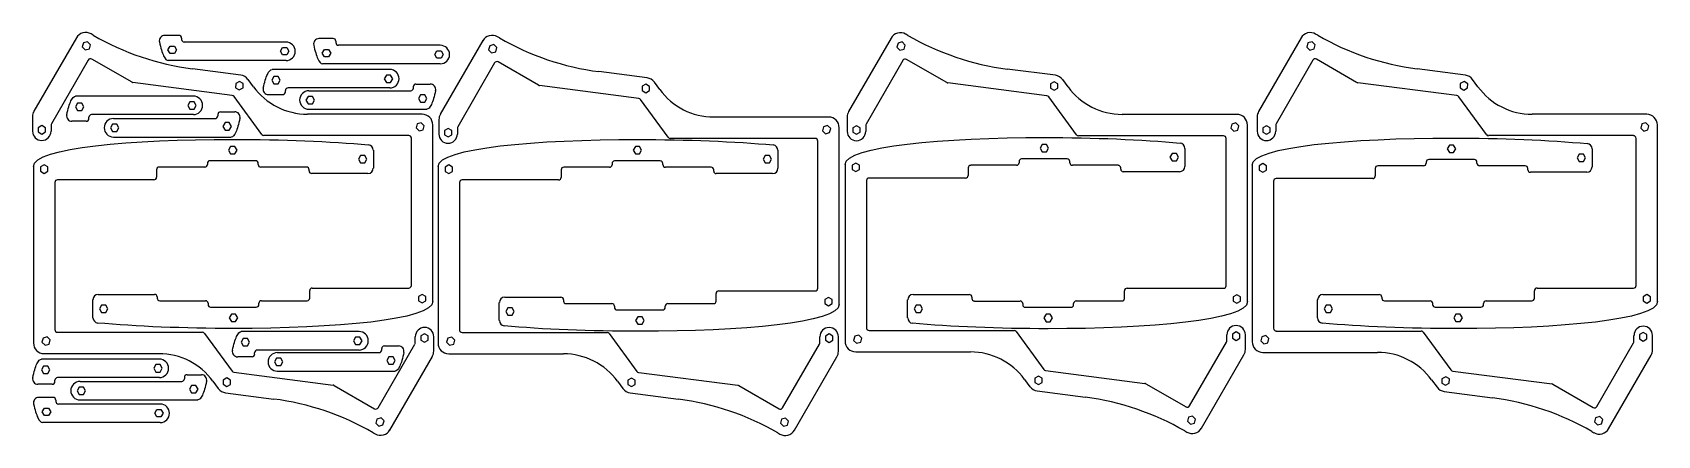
# Model space of a CAD drawing. Header units: inches. Extents: x 0.1 to 24, y 0 to 6.
import ezdxf

# ---------------------------------------------------------------- set-up
doc = ezdxf.new("R2010")
doc.units = ezdxf.units.IN
doc.header["$MEASUREMENT"] = 0

msp = doc.modelspace()

# ---------------------------------------------------------------- linework, layer by layer
at = {"color": 7, "linetype": 'Continuous', "lineweight": 25}
for p, q in [((0.696, 5.893), (0.072, 4.811)), ((0.799, 5.819), (0.783, 5.758)), ((0.783, 5.758), (0.827, 5.714)), ((0.86, 5.835), (0.799, 5.819)), ((0.904, 5.791), (0.86, 5.835)), ((0.888, 5.73), (0.904, 5.791)), ((0.943, 5.932), (0.912, 5.95)), ((2.205, 5.929), (1.995, 5.929)), ((2.044, 5.715), (2.076, 5.769)), ((2.076, 5.769), (2.138, 5.769)), ((2.138, 5.769), (2.169, 5.715)), ((2.245, 5.889), (2.245, 5.87)), ((3.78, 5.83), (2.284, 5.83)), ((3.698, 5.694), (3.73, 5.748)), ((3.73, 5.748), (3.792, 5.748)), ((3.792, 5.748), (3.823, 5.694)), ((4.474, 5.882), (4.264, 5.882)), ((4.514, 5.843), (4.514, 5.823)), ((6.05, 5.784), (4.553, 5.784)), ((6.675, 5.851), (6.05, 4.769)), ((6.777, 5.777), (6.761, 5.717)), ((6.838, 5.793), (6.777, 5.777)), ((6.882, 5.749), (6.838, 5.793)), ((6.866, 5.689), (6.882, 5.749)), ((6.921, 5.891), (6.89, 5.909)), ((12.681, 5.889), (12.057, 4.808)), ((12.784, 5.815), (12.768, 5.755)), ((12.768, 5.755), (12.812, 5.711)), ((12.844, 5.832), (12.784, 5.815)), ((12.888, 5.787), (12.844, 5.832)), ((12.872, 5.727), (12.888, 5.787)), ((12.928, 5.929), (12.896, 5.947)), ((18.712, 5.891), (18.087, 4.81)), ((18.814, 5.817), (18.798, 5.757)), ((18.798, 5.757), (18.842, 5.713)), ((18.875, 5.834), (18.814, 5.817)), ((18.919, 5.789), (18.875, 5.834)), ((18.903, 5.729), (18.919, 5.789)), ((18.958, 5.931), (18.927, 5.949)), ((0.871, 5.565), (0.329, 4.626)), ((0.827, 5.714), (0.888, 5.73)), ((1.515, 5.238), (0.925, 5.579)), ((2.076, 5.661), (2.044, 5.715)), ((3.78, 5.557), (2.048, 5.557)), ((2.138, 5.661), (2.076, 5.661)), ((2.169, 5.715), (2.138, 5.661)), ((3.73, 5.64), (3.698, 5.694)), ((3.792, 5.64), (3.73, 5.64)), ((3.823, 5.694), (3.792, 5.64)), ((4.314, 5.668), (4.345, 5.723)), ((4.345, 5.614), (4.314, 5.668)), ((6.05, 5.511), (4.317, 5.511)), ((4.345, 5.723), (4.407, 5.723)), ((4.407, 5.614), (4.345, 5.614)), ((4.407, 5.723), (4.439, 5.668)), ((4.439, 5.668), (4.407, 5.614)), ((5.967, 5.647), (5.999, 5.701)), ((5.999, 5.593), (5.967, 5.647)), ((5.999, 5.701), (6.061, 5.701)), ((6.061, 5.593), (5.999, 5.593)), ((6.061, 5.701), (6.092, 5.647)), ((6.092, 5.647), (6.061, 5.593)), ((6.849, 5.523), (6.307, 4.585)), ((6.761, 5.717), (6.805, 5.673)), ((6.805, 5.673), (6.866, 5.689)), ((7.493, 5.196), (6.903, 5.537)), ((12.855, 5.561), (12.313, 4.623)), ((12.812, 5.711), (12.872, 5.727)), ((13.499, 5.235), (12.909, 5.576)), ((18.886, 5.563), (18.344, 4.625)), ((18.842, 5.713), (18.903, 5.729)), ((19.53, 5.237), (18.94, 5.578)), ((3.114, 5.344), (2.405, 5.437)), ((3.3, 5.173), (3.221, 5.281)), ((3.602, 5.324), (3.571, 5.27)), ((3.571, 5.27), (3.602, 5.216)), ((5.307, 5.428), (3.575, 5.428)), ((3.665, 5.324), (3.602, 5.324)), ((3.696, 5.27), (3.665, 5.324)), ((3.665, 5.216), (3.696, 5.27)), ((5.256, 5.345), (5.225, 5.291)), ((5.225, 5.291), (5.256, 5.237)), ((5.319, 5.345), (5.256, 5.345)), ((5.35, 5.291), (5.319, 5.345)), ((5.319, 5.237), (5.35, 5.291)), ((9.092, 5.303), (8.383, 5.395)), ((15.099, 5.341), (14.39, 5.433)), ((15.284, 5.17), (15.206, 5.278)), ((21.129, 5.343), (20.421, 5.435)), ((21.315, 5.172), (21.236, 5.28)), ((2.417, 5.035), (0.684, 5.035)), ((2.99, 5.043), (1.529, 5.233)), ((3.423, 4.47), (3.016, 5.027)), ((3.04, 5.22), (3.039, 5.158)), ((3.039, 5.158), (3.093, 5.126)), ((3.095, 5.251), (3.04, 5.22)), ((3.093, 5.126), (3.148, 5.156)), ((3.148, 5.219), (3.095, 5.251)), ((3.148, 5.156), (3.148, 5.219)), ((3.732, 5.056), (3.522, 5.056)), ((3.602, 5.216), (3.665, 5.216)), ((3.772, 5.096), (3.772, 5.115)), ((5.307, 5.155), (3.811, 5.155)), ((4.106, 5.031), (4.074, 4.977)), ((4.168, 5.031), (4.106, 5.031)), ((4.117, 5.113), (5.614, 5.113)), ((4.199, 4.977), (4.168, 5.031)), ((5.256, 5.237), (5.319, 5.237)), ((5.653, 5.172), (5.653, 5.153)), ((5.692, 5.212), (5.903, 5.212)), ((5.76, 5.052), (5.728, 4.998)), ((5.822, 5.052), (5.76, 5.052)), ((5.853, 4.998), (5.822, 5.052)), ((8.968, 5.001), (7.508, 5.191)), ((9.073, 5.209), (9.018, 5.179)), ((9.018, 5.179), (9.018, 5.116)), ((9.018, 5.116), (9.071, 5.084)), ((9.071, 5.084), (9.126, 5.115)), ((9.127, 5.177), (9.073, 5.209)), ((9.126, 5.115), (9.127, 5.177)), ((9.278, 5.132), (9.199, 5.24)), ((14.974, 5.04), (13.514, 5.23)), ((15.407, 4.467), (15.001, 5.024)), ((15.025, 5.217), (15.024, 5.154)), ((15.024, 5.154), (15.078, 5.122)), ((15.079, 5.247), (15.025, 5.217)), ((15.078, 5.122), (15.132, 5.153)), ((15.133, 5.216), (15.079, 5.247)), ((15.132, 5.153), (15.133, 5.216)), ((21.005, 5.042), (19.545, 5.232)), ((21.438, 4.469), (21.032, 5.026)), ((21.11, 5.249), (21.055, 5.219)), ((21.055, 5.219), (21.055, 5.156)), ((21.055, 5.156), (21.108, 5.124)), ((21.108, 5.124), (21.163, 5.155)), ((21.164, 5.218), (21.11, 5.249)), ((21.163, 5.155), (21.164, 5.218)), ((0.712, 4.932), (0.681, 4.878)), ((0.681, 4.878), (0.712, 4.824)), ((0.775, 4.932), (0.712, 4.932)), ((0.712, 4.824), (0.775, 4.824)), ((0.806, 4.878), (0.775, 4.932)), ((0.775, 4.824), (0.806, 4.878)), ((2.366, 4.953), (2.335, 4.899)), ((2.335, 4.899), (2.366, 4.845)), ((2.429, 4.953), (2.366, 4.953)), ((2.366, 4.845), (2.429, 4.845)), ((2.46, 4.899), (2.429, 4.953)), ((2.429, 4.845), (2.46, 4.899)), ((2.816, 4.803), (3.026, 4.803)), ((4.074, 4.977), (4.106, 4.923)), ((4.106, 4.923), (4.168, 4.923)), ((4.117, 4.841), (5.85, 4.841)), ((4.168, 4.923), (4.199, 4.977)), ((5.728, 4.998), (5.76, 4.944)), ((5.76, 4.944), (5.822, 4.944)), ((5.822, 4.944), (5.853, 4.998)), ((9.401, 4.429), (8.995, 4.986)), ((0.051, 4.732), (0.051, 4.519)), ((0.187, 4.601), (0.133, 4.57)), ((0.133, 4.57), (0.133, 4.507)), ((0.241, 4.57), (0.187, 4.601)), ((0.241, 4.507), (0.241, 4.57)), ((0.324, 4.607), (0.324, 4.519)), ((0.842, 4.664), (0.631, 4.664)), ((0.881, 4.704), (0.881, 4.723)), ((2.417, 4.763), (0.921, 4.763)), ((1.229, 4.623), (1.198, 4.569)), ((1.198, 4.569), (1.229, 4.514)), ((1.292, 4.623), (1.229, 4.623)), ((1.241, 4.705), (2.737, 4.705)), ((1.323, 4.569), (1.292, 4.623)), ((1.292, 4.514), (1.323, 4.569)), ((2.777, 4.764), (2.777, 4.744)), ((2.883, 4.644), (2.852, 4.59)), ((2.852, 4.59), (2.883, 4.536)), ((2.946, 4.644), (2.883, 4.644)), ((2.977, 4.59), (2.946, 4.644)), ((2.946, 4.536), (2.977, 4.59)), ((5.783, 4.769), (4.095, 4.769)), ((5.71, 4.627), (5.694, 4.566)), ((5.694, 4.566), (5.738, 4.522)), ((5.77, 4.643), (5.71, 4.627)), ((5.814, 4.599), (5.77, 4.643)), ((5.798, 4.538), (5.814, 4.599)), ((5.94, 2.013), (5.94, 4.611)), ((6.029, 4.691), (6.029, 4.477)), ((6.165, 4.559), (6.111, 4.528)), ((6.22, 4.528), (6.165, 4.559)), ((6.302, 4.565), (6.302, 4.477)), ((11.761, 4.727), (10.073, 4.727)), ((11.688, 4.585), (11.672, 4.525)), ((11.748, 4.601), (11.688, 4.585)), ((11.793, 4.557), (11.748, 4.601)), ((11.776, 4.497), (11.793, 4.557)), ((11.919, 1.971), (11.919, 4.57)), ((12.035, 4.729), (12.035, 4.515)), ((12.172, 4.598), (12.118, 4.566)), ((12.118, 4.566), (12.118, 4.504)), ((12.226, 4.566), (12.172, 4.598)), ((12.226, 4.504), (12.226, 4.566)), ((12.308, 4.603), (12.308, 4.515)), ((17.767, 4.766), (16.08, 4.766)), ((17.694, 4.623), (17.678, 4.563)), ((17.678, 4.563), (17.722, 4.519)), ((17.755, 4.64), (17.694, 4.623)), ((17.799, 4.595), (17.755, 4.64)), ((17.783, 4.535), (17.799, 4.595)), ((17.925, 2.01), (17.925, 4.608)), ((18.066, 4.731), (18.066, 4.517)), ((18.203, 4.599), (18.148, 4.568)), ((18.148, 4.568), (18.148, 4.506)), ((18.257, 4.568), (18.203, 4.599)), ((18.257, 4.506), (18.257, 4.568)), ((18.339, 4.605), (18.339, 4.517)), ((23.798, 4.768), (22.11, 4.768)), ((23.725, 4.625), (23.709, 4.565)), ((23.709, 4.565), (23.753, 4.521)), ((23.785, 4.642), (23.725, 4.625)), ((23.83, 4.597), (23.785, 4.642)), ((23.813, 4.537), (23.83, 4.597)), ((23.956, 2.012), (23.956, 4.61)), ((0.133, 4.507), (0.187, 4.476)), ((0.187, 4.476), (0.241, 4.507)), ((1.229, 4.514), (1.292, 4.514)), ((1.241, 4.432), (2.973, 4.432)), ((2.883, 4.536), (2.946, 4.536)), ((5.586, 4.454), (3.455, 4.454)), ((5.625, 2.248), (5.625, 4.415)), ((5.738, 4.522), (5.798, 4.538)), ((6.111, 4.528), (6.111, 4.466)), ((6.111, 4.466), (6.165, 4.434)), ((6.165, 4.434), (6.22, 4.466)), ((6.22, 4.466), (6.22, 4.528)), ((11.564, 4.412), (9.433, 4.412)), ((11.604, 2.206), (11.604, 4.373)), ((11.672, 4.525), (11.716, 4.481)), ((11.716, 4.481), (11.776, 4.497)), ((12.118, 4.504), (12.172, 4.473)), ((12.172, 4.473), (12.226, 4.504)), ((14.906, 4.321), (14.874, 4.267)), ((14.968, 4.321), (14.906, 4.321)), ((14.999, 4.267), (14.968, 4.321)), ((17.571, 4.451), (15.439, 4.451)), ((17.61, 2.244), (17.61, 4.411)), ((17.722, 4.519), (17.783, 4.535)), ((18.148, 4.506), (18.203, 4.474)), ((18.203, 4.474), (18.257, 4.506)), ((20.894, 4.313), (20.863, 4.259)), ((20.957, 4.313), (20.894, 4.313)), ((20.988, 4.259), (20.957, 4.313)), ((23.601, 4.453), (21.47, 4.453)), ((23.641, 2.246), (23.641, 4.413)), ((23.753, 4.521), (23.813, 4.537)), ((3.334, 4.083), (2.661, 4.083)), ((2.966, 4.295), (2.935, 4.241)), ((2.935, 4.241), (2.966, 4.187)), ((3.029, 4.295), (2.966, 4.295)), ((2.966, 4.187), (3.029, 4.187)), ((3.06, 4.241), (3.029, 4.295)), ((3.029, 4.187), (3.06, 4.241)), ((4.876, 4.162), (4.845, 4.108)), ((4.845, 4.108), (4.876, 4.053)), ((4.938, 4.162), (4.876, 4.162)), ((4.97, 4.108), (4.938, 4.162)), ((4.938, 4.053), (4.97, 4.108)), ((5.065, 4.239), (5.065, 3.975)), ((9.286, 4.081), (8.614, 4.081)), ((8.919, 4.293), (8.887, 4.239)), ((8.887, 4.239), (8.919, 4.185)), ((8.981, 4.293), (8.919, 4.293)), ((8.919, 4.185), (8.981, 4.185)), ((9.012, 4.239), (8.981, 4.293)), ((8.981, 4.185), (9.012, 4.239)), ((10.828, 4.16), (10.797, 4.105)), ((10.797, 4.105), (10.828, 4.051)), ((10.891, 4.16), (10.828, 4.16)), ((10.922, 4.105), (10.891, 4.16)), ((10.891, 4.051), (10.922, 4.105)), ((11.017, 4.237), (11.017, 3.973)), ((14.563, 4.072), (14.563, 4.054)), ((15.273, 4.11), (14.601, 4.11)), ((14.874, 4.267), (14.906, 4.213)), ((14.906, 4.213), (14.968, 4.213)), ((14.968, 4.213), (14.999, 4.267)), ((15.311, 4.054), (15.311, 4.072)), ((16.815, 4.188), (16.784, 4.134)), ((16.784, 4.134), (16.815, 4.08)), ((16.878, 4.188), (16.815, 4.188)), ((16.815, 4.08), (16.878, 4.08)), ((16.909, 4.134), (16.878, 4.188)), ((16.878, 4.08), (16.909, 4.134)), ((17.004, 4.266), (17.004, 4.001)), ((20.552, 4.064), (20.552, 4.046)), ((21.262, 4.102), (20.59, 4.102)), ((20.863, 4.259), (20.894, 4.205)), ((20.894, 4.205), (20.957, 4.205)), ((20.957, 4.205), (20.988, 4.259)), ((21.3, 4.046), (21.3, 4.064)), ((22.804, 4.18), (22.773, 4.126)), ((22.773, 4.126), (22.804, 4.072)), ((22.867, 4.18), (22.804, 4.18)), ((22.804, 4.072), (22.867, 4.072)), ((22.898, 4.126), (22.867, 4.18)), ((22.867, 4.072), (22.898, 4.126)), ((22.993, 4.258), (22.993, 3.993)), ((0.064, 4), (0.064, 1.401)), ((0.222, 4.023), (0.168, 3.992)), ((0.168, 3.992), (0.168, 3.929)), ((0.168, 3.929), (0.222, 3.898)), ((0.276, 3.992), (0.222, 4.023)), ((0.222, 3.898), (0.276, 3.929)), ((0.276, 3.929), (0.276, 3.992)), ((1.875, 3.952), (1.875, 3.841)), ((2.586, 3.99), (1.913, 3.99)), ((2.624, 4.045), (2.624, 4.027)), ((3.372, 4.028), (3.372, 4.045)), ((4.082, 3.99), (3.409, 3.99)), ((4.12, 3.934), (4.12, 3.952)), ((4.986, 3.896), (4.158, 3.896)), ((4.876, 4.053), (4.938, 4.053)), ((6.017, 3.998), (6.017, 1.399)), ((6.174, 4.021), (6.12, 3.989)), ((6.12, 3.989), (6.12, 3.927)), ((6.12, 3.927), (6.174, 3.896)), ((6.228, 3.989), (6.174, 4.021)), ((6.174, 3.896), (6.228, 3.927)), ((6.228, 3.927), (6.228, 3.989)), ((7.828, 3.95), (7.828, 3.839)), ((8.538, 3.988), (7.866, 3.988)), ((8.576, 4.043), (8.576, 4.025)), ((9.324, 4.026), (9.324, 4.043)), ((10.034, 3.988), (9.362, 3.988)), ((10.072, 3.932), (10.072, 3.95)), ((10.938, 3.894), (10.11, 3.894)), ((10.828, 4.051), (10.891, 4.051)), ((12.004, 4.026), (12.004, 1.428)), ((12.161, 4.049), (12.107, 4.018)), ((12.107, 4.018), (12.107, 3.956)), ((12.107, 3.956), (12.161, 3.924)), ((12.215, 4.018), (12.161, 4.049)), ((12.161, 3.924), (12.215, 3.956)), ((12.215, 3.956), (12.215, 4.018)), ((13.777, 3.829), (12.357, 3.829)), ((13.815, 3.978), (13.815, 3.867)), ((14.525, 4.016), (13.853, 4.016)), ((16.021, 4.016), (15.349, 4.016)), ((16.059, 3.96), (16.059, 3.978)), ((16.925, 3.922), (16.097, 3.922)), ((17.993, 4.018), (17.993, 1.42)), ((18.15, 4.041), (18.096, 4.01)), ((18.096, 4.01), (18.096, 3.947)), ((18.096, 3.947), (18.15, 3.916)), ((18.204, 4.01), (18.15, 4.041)), ((18.15, 3.916), (18.204, 3.947)), ((18.204, 3.947), (18.204, 4.01)), ((19.804, 3.97), (19.804, 3.859)), ((20.514, 4.008), (19.841, 4.008)), ((22.01, 4.008), (21.338, 4.008)), ((22.048, 3.952), (22.048, 3.97)), ((22.914, 3.914), (22.086, 3.914)), ((0.379, 3.765), (0.379, 1.598)), ((1.838, 3.803), (0.417, 3.803)), ((6.332, 3.763), (6.332, 1.596)), ((7.79, 3.801), (6.37, 3.801)), ((12.319, 3.791), (12.319, 1.625)), ((18.308, 3.783), (18.308, 1.617)), ((19.766, 3.821), (18.345, 3.821)), ((4.129, 2.061), (4.129, 2.172)), ((4.167, 2.21), (5.587, 2.21)), ((10.145, 2.168), (11.566, 2.168)), ((16.114, 2.058), (16.114, 2.169)), ((16.152, 2.206), (17.572, 2.206)), ((22.145, 2.059), (22.145, 2.171)), ((22.183, 2.208), (23.603, 2.208)), ((0.94, 1.773), (0.94, 2.038)), ((1.019, 2.117), (1.847, 2.117)), ((1.066, 1.959), (1.035, 1.905)), ((1.129, 1.959), (1.066, 1.959)), ((1.16, 1.905), (1.129, 1.959)), ((1.885, 2.079), (1.885, 2.061)), ((1.923, 2.023), (2.595, 2.023)), ((2.633, 1.985), (2.633, 1.967)), ((2.671, 1.929), (3.343, 1.929)), ((3.381, 1.967), (3.381, 1.985)), ((3.419, 2.023), (4.091, 2.023)), ((5.783, 2.115), (5.729, 2.084)), ((5.729, 2.084), (5.729, 2.021)), ((5.729, 2.021), (5.783, 1.99)), ((5.837, 2.084), (5.783, 2.115)), ((5.783, 1.99), (5.837, 2.021)), ((5.837, 2.021), (5.837, 2.084)), ((6.918, 1.732), (6.918, 1.996)), ((6.997, 2.075), (7.825, 2.075)), ((7.045, 1.918), (7.013, 1.864)), ((7.107, 1.918), (7.045, 1.918)), ((7.138, 1.864), (7.107, 1.918)), ((7.863, 2.037), (7.863, 2.019)), ((7.901, 1.981), (8.574, 1.981)), ((8.611, 1.943), (8.611, 1.926)), ((9.359, 1.926), (9.359, 1.944)), ((9.397, 1.981), (10.07, 1.981)), ((10.108, 2.019), (10.108, 2.13)), ((11.761, 2.073), (11.707, 2.042)), ((11.707, 2.042), (11.707, 1.98)), ((11.707, 1.98), (11.761, 1.948)), ((11.815, 2.042), (11.761, 2.073)), ((11.761, 1.948), (11.815, 1.98)), ((11.815, 1.98), (11.815, 2.042)), ((12.925, 1.77), (12.925, 2.035)), ((13.004, 2.113), (13.832, 2.113)), ((13.051, 1.956), (13.02, 1.902)), ((13.114, 1.956), (13.051, 1.956)), ((13.145, 1.902), (13.114, 1.956)), ((13.87, 2.076), (13.87, 2.057)), ((13.908, 2.019), (14.58, 2.019)), ((14.618, 1.982), (14.618, 1.964)), ((14.656, 1.926), (15.328, 1.926)), ((15.366, 1.964), (15.366, 1.982)), ((15.404, 2.02), (16.076, 2.02)), ((17.767, 2.112), (17.713, 2.08)), ((17.713, 2.08), (17.713, 2.018)), ((17.713, 2.018), (17.767, 1.986)), ((17.822, 2.08), (17.767, 2.112)), ((17.767, 1.986), (17.822, 2.018)), ((17.822, 2.018), (17.822, 2.08)), ((18.955, 1.772), (18.955, 2.037)), ((19.034, 2.115), (19.863, 2.115)), ((19.082, 1.958), (19.05, 1.904)), ((19.144, 1.958), (19.082, 1.958)), ((19.175, 1.904), (19.144, 1.958)), ((19.9, 2.077), (19.9, 2.059)), ((19.938, 2.021), (20.611, 2.021)), ((20.648, 1.984), (20.648, 1.966)), ((20.686, 1.928), (21.359, 1.928)), ((21.397, 1.966), (21.397, 1.984)), ((21.434, 2.022), (22.107, 2.022)), ((23.798, 2.113), (23.744, 2.082)), ((23.744, 2.082), (23.744, 2.02)), ((23.744, 2.02), (23.798, 1.988)), ((23.852, 2.082), (23.798, 2.113)), ((23.798, 1.988), (23.852, 2.02)), ((23.852, 2.02), (23.852, 2.082)), ((1.035, 1.905), (1.066, 1.851)), ((1.066, 1.851), (1.129, 1.851)), ((1.129, 1.851), (1.16, 1.905)), ((2.976, 1.826), (2.945, 1.772)), ((2.945, 1.772), (2.976, 1.718)), ((3.038, 1.826), (2.976, 1.826)), ((2.976, 1.718), (3.038, 1.718)), ((3.07, 1.772), (3.038, 1.826)), ((3.038, 1.718), (3.07, 1.772)), ((7.013, 1.864), (7.045, 1.809)), ((7.045, 1.809), (7.107, 1.809)), ((7.107, 1.809), (7.138, 1.864)), ((8.649, 1.888), (9.322, 1.888)), ((8.954, 1.784), (8.923, 1.73)), ((8.923, 1.73), (8.954, 1.676)), ((9.017, 1.784), (8.954, 1.784)), ((8.954, 1.676), (9.017, 1.676)), ((9.048, 1.73), (9.017, 1.784)), ((9.017, 1.676), (9.048, 1.73)), ((13.02, 1.902), (13.051, 1.848)), ((13.051, 1.848), (13.114, 1.848)), ((13.114, 1.848), (13.145, 1.902)), ((14.961, 1.823), (14.929, 1.769)), ((14.929, 1.769), (14.961, 1.714)), ((15.023, 1.823), (14.961, 1.823)), ((14.961, 1.714), (15.023, 1.714)), ((15.054, 1.769), (15.023, 1.823)), ((15.023, 1.714), (15.054, 1.769)), ((19.05, 1.904), (19.082, 1.85)), ((19.082, 1.85), (19.144, 1.85)), ((19.144, 1.85), (19.175, 1.904)), ((20.991, 1.825), (20.96, 1.77)), ((20.96, 1.77), (20.991, 1.716)), ((21.054, 1.825), (20.991, 1.825)), ((20.991, 1.716), (21.054, 1.716)), ((21.085, 1.77), (21.054, 1.825)), ((21.054, 1.716), (21.085, 1.77)), ((0.207, 1.474), (0.19, 1.414)), ((0.267, 1.49), (0.207, 1.474)), ((0.311, 1.446), (0.267, 1.49)), ((0.295, 1.386), (0.311, 1.446)), ((0.419, 1.559), (2.55, 1.559)), ((2.582, 1.543), (2.988, 0.985)), ((3.15, 1.466), (3.119, 1.411)), ((4.855, 1.569), (3.122, 1.569)), ((3.213, 1.466), (3.15, 1.466)), ((3.244, 1.411), (3.213, 1.466)), ((4.804, 1.487), (4.773, 1.433)), ((4.866, 1.487), (4.804, 1.487)), ((4.898, 1.433), (4.866, 1.487)), ((5.681, 1.406), (5.681, 1.494)), ((5.818, 1.537), (5.763, 1.506)), ((5.763, 1.506), (5.763, 1.443)), ((5.763, 1.443), (5.818, 1.412)), ((5.872, 1.506), (5.818, 1.537)), ((5.818, 1.412), (5.872, 1.443)), ((5.872, 1.443), (5.872, 1.506)), ((5.954, 1.28), (5.954, 1.494)), ((6.159, 1.472), (6.143, 1.412)), ((6.219, 1.488), (6.159, 1.472)), ((6.264, 1.444), (6.219, 1.488)), ((6.247, 1.384), (6.264, 1.444)), ((6.371, 1.557), (8.503, 1.557)), ((8.535, 1.54), (8.941, 0.983)), ((11.634, 1.404), (11.634, 1.492)), ((11.77, 1.535), (11.716, 1.503)), ((11.716, 1.503), (11.716, 1.441)), ((11.716, 1.441), (11.77, 1.41)), ((11.824, 1.503), (11.77, 1.535)), ((11.77, 1.41), (11.824, 1.441)), ((11.824, 1.441), (11.824, 1.503)), ((11.906, 1.278), (11.906, 1.492)), ((12.146, 1.501), (12.13, 1.44)), ((12.13, 1.44), (12.174, 1.396)), ((12.206, 1.517), (12.146, 1.501)), ((12.251, 1.473), (12.206, 1.517)), ((12.234, 1.412), (12.251, 1.473)), ((12.358, 1.585), (14.49, 1.585)), ((14.521, 1.569), (14.928, 1.012)), ((17.621, 1.433), (17.621, 1.521)), ((17.757, 1.563), (17.703, 1.532)), ((17.703, 1.532), (17.703, 1.47)), ((17.703, 1.47), (17.757, 1.438)), ((17.811, 1.532), (17.757, 1.563)), ((17.757, 1.438), (17.811, 1.47)), ((17.811, 1.47), (17.811, 1.532)), ((17.893, 1.307), (17.893, 1.521)), ((18.135, 1.493), (18.119, 1.432)), ((18.195, 1.509), (18.135, 1.493)), ((18.239, 1.465), (18.195, 1.509)), ((18.223, 1.404), (18.239, 1.465)), ((18.347, 1.577), (20.478, 1.577)), ((20.51, 1.561), (20.917, 1.004)), ((23.609, 1.425), (23.609, 1.512)), ((23.746, 1.555), (23.692, 1.524)), ((23.692, 1.524), (23.692, 1.461)), ((23.692, 1.461), (23.746, 1.43)), ((23.8, 1.524), (23.746, 1.555)), ((23.746, 1.43), (23.8, 1.461)), ((23.8, 1.461), (23.8, 1.524)), ((23.882, 1.299), (23.882, 1.512)), ((0.19, 1.414), (0.235, 1.37)), ((0.222, 1.244), (1.91, 1.244)), ((0.235, 1.37), (0.295, 1.386)), ((3.28, 1.198), (3.069, 1.198)), ((3.119, 1.411), (3.15, 1.357)), ((3.15, 1.357), (3.213, 1.357)), ((3.213, 1.357), (3.244, 1.411)), ((3.319, 1.237), (3.319, 1.257)), ((4.855, 1.296), (3.358, 1.296)), ((3.652, 1.259), (5.148, 1.259)), ((4.773, 1.433), (4.804, 1.378)), ((4.804, 1.378), (4.866, 1.378)), ((4.866, 1.378), (4.898, 1.433)), ((5.134, 0.448), (5.676, 1.386)), ((5.187, 1.318), (5.187, 1.299)), ((5.227, 1.358), (5.437, 1.358)), ((5.294, 1.198), (5.263, 1.144)), ((5.357, 1.198), (5.294, 1.198)), ((5.308, 0.12), (5.933, 1.202)), ((5.388, 1.144), (5.357, 1.198)), ((6.143, 1.412), (6.187, 1.368)), ((6.174, 1.242), (7.862, 1.242)), ((6.187, 1.368), (6.247, 1.384)), ((11.086, 0.446), (11.628, 1.384)), ((11.261, 0.118), (11.885, 1.199)), ((12.161, 1.27), (13.849, 1.27)), ((12.174, 1.396), (12.234, 1.412)), ((17.073, 0.475), (17.615, 1.413)), ((17.248, 0.146), (17.872, 1.228)), ((18.119, 1.432), (18.163, 1.388)), ((18.15, 1.262), (19.838, 1.262)), ((18.163, 1.388), (18.223, 1.404)), ((23.062, 0.466), (23.604, 1.405)), ((23.237, 0.138), (23.861, 1.22)), ((0.212, 1.061), (0.181, 1.007)), ((0.181, 1.007), (0.212, 0.953)), ((1.917, 1.165), (0.184, 1.165)), ((0.274, 1.061), (0.212, 1.061)), ((0.306, 1.007), (0.274, 1.061)), ((0.274, 0.953), (0.306, 1.007)), ((1.866, 1.082), (1.834, 1.028)), ((1.834, 1.028), (1.866, 0.974)), ((1.928, 1.082), (1.866, 1.082)), ((1.866, 0.974), (1.928, 0.974)), ((1.959, 1.028), (1.928, 1.082)), ((1.928, 0.974), (1.959, 1.028)), ((3.015, 0.97), (4.475, 0.78)), ((3.64, 1.177), (3.609, 1.123)), ((3.609, 1.123), (3.64, 1.069)), ((3.703, 1.177), (3.64, 1.177)), ((3.64, 1.069), (3.703, 1.069)), ((3.652, 0.987), (5.384, 0.987)), ((3.734, 1.123), (3.703, 1.177)), ((3.703, 1.069), (3.734, 1.123)), ((5.263, 1.144), (5.294, 1.09)), ((5.294, 1.09), (5.357, 1.09)), ((5.357, 1.09), (5.388, 1.144)), ((8.968, 0.967), (10.428, 0.778)), ((14.954, 0.996), (16.415, 0.806)), ((20.943, 0.988), (22.404, 0.798)), ((0.341, 0.793), (0.131, 0.793)), ((0.212, 0.953), (0.274, 0.953)), ((0.381, 0.833), (0.381, 0.852)), ((1.917, 0.892), (0.42, 0.892)), ((0.738, 0.753), (0.707, 0.699)), ((0.801, 0.753), (0.738, 0.753)), ((0.75, 0.835), (2.246, 0.835)), ((0.832, 0.699), (0.801, 0.753)), ((2.285, 0.895), (2.285, 0.875)), ((2.325, 0.934), (2.535, 0.934)), ((2.392, 0.774), (2.361, 0.72)), ((2.361, 0.72), (2.392, 0.666)), ((2.454, 0.774), (2.392, 0.774)), ((2.486, 0.72), (2.454, 0.774)), ((2.454, 0.666), (2.486, 0.72)), ((2.705, 0.839), (2.784, 0.732)), ((2.857, 0.856), (2.856, 0.794)), ((2.856, 0.794), (2.91, 0.762)), ((2.912, 0.887), (2.857, 0.856)), ((2.91, 0.762), (2.965, 0.792)), ((2.965, 0.855), (2.912, 0.887)), ((2.965, 0.792), (2.965, 0.855)), ((4.49, 0.775), (5.08, 0.434)), ((8.657, 0.837), (8.736, 0.729)), ((8.81, 0.854), (8.809, 0.792)), ((8.809, 0.792), (8.863, 0.76)), ((8.864, 0.885), (8.81, 0.854)), ((8.863, 0.76), (8.917, 0.79)), ((8.918, 0.853), (8.864, 0.885)), ((8.917, 0.79), (8.918, 0.853)), ((10.442, 0.773), (11.033, 0.431)), ((14.644, 0.866), (14.723, 0.758)), ((14.797, 0.883), (14.796, 0.82)), ((14.796, 0.82), (14.85, 0.788)), ((14.851, 0.913), (14.797, 0.883)), ((14.85, 0.788), (14.904, 0.819)), ((14.905, 0.882), (14.851, 0.913)), ((14.904, 0.819), (14.905, 0.882)), ((16.429, 0.801), (17.02, 0.46)), ((20.633, 0.858), (20.712, 0.75)), ((20.84, 0.905), (20.785, 0.875)), ((20.785, 0.875), (20.785, 0.812)), ((20.785, 0.812), (20.838, 0.78)), ((20.838, 0.78), (20.893, 0.811)), ((20.894, 0.873), (20.84, 0.905)), ((20.893, 0.811), (20.894, 0.873)), ((22.418, 0.793), (23.008, 0.452)), ((0.355, 0.601), (0.144, 0.601)), ((0.394, 0.561), (0.394, 0.542)), ((1.93, 0.502), (0.433, 0.502)), ((0.707, 0.699), (0.738, 0.645)), ((0.738, 0.645), (0.801, 0.645)), ((0.75, 0.563), (2.482, 0.563)), ((0.801, 0.645), (0.832, 0.699)), ((2.392, 0.666), (2.454, 0.666)), ((2.891, 0.668), (3.6, 0.576)), ((8.843, 0.666), (9.552, 0.574)), ((14.83, 0.695), (15.539, 0.602)), ((20.819, 0.687), (21.528, 0.594)), ((0.194, 0.387), (0.225, 0.441)), ((0.225, 0.333), (0.194, 0.387)), ((0.225, 0.441), (0.287, 0.441)), ((0.287, 0.333), (0.225, 0.333)), ((0.287, 0.441), (0.319, 0.387)), ((0.319, 0.387), (0.287, 0.333)), ((1.848, 0.366), (1.879, 0.42)), ((1.879, 0.312), (1.848, 0.366)), ((1.879, 0.42), (1.941, 0.42)), ((1.941, 0.312), (1.879, 0.312)), ((1.941, 0.42), (1.973, 0.366)), ((1.973, 0.366), (1.941, 0.312)), ((5.117, 0.282), (5.101, 0.222)), ((5.178, 0.298), (5.117, 0.282)), ((5.222, 0.254), (5.178, 0.298)), ((5.206, 0.194), (5.222, 0.254)), ((11.07, 0.28), (11.053, 0.22)), ((11.13, 0.296), (11.07, 0.28)), ((11.174, 0.252), (11.13, 0.296)), ((11.158, 0.192), (11.174, 0.252)), ((17.057, 0.309), (17.04, 0.248)), ((17.04, 0.248), (17.085, 0.204)), ((17.117, 0.325), (17.057, 0.309)), ((17.161, 0.281), (17.117, 0.325)), ((17.145, 0.22), (17.161, 0.281)), ((23.045, 0.301), (23.029, 0.24)), ((23.029, 0.24), (23.073, 0.196)), ((23.106, 0.317), (23.045, 0.301)), ((23.15, 0.273), (23.106, 0.317)), ((23.134, 0.212), (23.15, 0.273)), ((1.93, 0.23), (0.197, 0.23)), ((5.062, 0.081), (5.093, 0.062)), ((5.101, 0.222), (5.145, 0.178)), ((5.145, 0.178), (5.206, 0.194)), ((11.014, 0.078), (11.046, 0.06)), ((11.053, 0.22), (11.098, 0.176)), ((11.098, 0.176), (11.158, 0.192)), ((17.001, 0.107), (17.033, 0.089)), ((17.085, 0.204), (17.145, 0.22)), ((22.99, 0.099), (23.021, 0.081)), ((23.073, 0.196), (23.134, 0.212))]:
    msp.add_line(p, q, dxfattribs=at)
for centre, radius, start, end in [((0.833, 5.814), 0.157, 59.9752, 150), ((2.913, 9.341), 3.937, 239.9752, 262.5884), ((1.995, 5.85), 0.0787, 90, 192.3795), ((2.205, 5.889), 0.0394, 0, 90), ((2.284, 5.87), 0.0394, 180, 270), ((3.78, 5.694), 0.136, 270, 90), ((4.264, 5.803), 0.0787, 90, 192.3795), ((4.474, 5.843), 0.0394, 0, 90), ((4.553, 5.823), 0.0394, 180, 270), ((6.05, 5.647), 0.136, 270, 90), ((6.811, 5.772), 0.157, 59.9752, 150), ((8.891, 9.299), 3.937, 239.9752, 262.5884), ((12.817, 5.811), 0.157, 59.9752, 150), ((14.898, 9.337), 3.937, 239.9752, 262.5884), ((18.848, 5.813), 0.157, 59.9752, 150), ((20.928, 9.339), 3.937, 239.9752, 262.5884), ((0.905, 5.545), 0.0394, 59.9752, 150), ((6.883, 5.503), 0.0394, 59.9752, 150), ((12.889, 5.542), 0.0394, 59.9752, 150), ((18.92, 5.544), 0.0394, 59.9752, 150), ((3.094, 5.188), 0.157, 36.1021, 82.5884), ((5.307, 5.291), 0.136, 270, 90), ((9.072, 5.147), 0.157, 36.1021, 82.5884), ((15.078, 5.185), 0.157, 36.1021, 82.5884), ((21.109, 5.187), 0.157, 36.1021, 82.5884), ((1.534, 5.272), 0.0394, 239.9752, 262.5884), ((2.417, 4.899), 0.136, 270, 90), ((2.985, 5.004), 0.0394, 36.1021, 82.5884), ((4.095, 5.753), 0.984, 216.1021, 270), ((3.522, 5.135), 0.0787, 167.6205, 270), ((3.732, 5.096), 0.0394, 270, 0), ((3.811, 5.115), 0.0394, 90, 180), ((4.117, 4.977), 0.136, 90, 270), ((5.614, 5.153), 0.0394, 270, 0), ((5.692, 5.172), 0.0394, 90, 180), ((5.903, 5.133), 0.0787, 347.6205, 90), ((7.513, 5.23), 0.0394, 239.9752, 262.5884), ((10.073, 5.712), 0.984, 216.1021, 270), ((13.519, 5.269), 0.0394, 239.9752, 262.5884), ((14.969, 5.001), 0.0394, 36.1021, 82.5884), ((16.08, 5.75), 0.984, 216.1021, 270), ((19.55, 5.271), 0.0394, 239.9752, 262.5884), ((21, 5.003), 0.0394, 36.1021, 82.5884), ((22.11, 5.752), 0.984, 216.1021, 270), ((0.208, 4.732), 0.157, 150, 180), ((2.816, 4.764), 0.0394, 90, 180), ((3.026, 4.725), 0.0787, 347.6205, 90), ((8.963, 4.962), 0.0394, 36.1021, 82.5884), ((12.193, 4.729), 0.157, 150, 180), ((18.224, 4.731), 0.157, 150, 180), ((0.363, 4.607), 0.0394, 150, 180), ((0.631, 4.743), 0.0787, 167.6205, 270), ((0.842, 4.704), 0.0394, 270, 0), ((0.921, 4.723), 0.0394, 90, 180), ((1.241, 4.569), 0.136, 90, 270), ((2.737, 4.744), 0.0394, 270, 0), ((5.783, 4.611), 0.157, 0, 90), ((6.187, 4.691), 0.157, 150, 180), ((6.341, 4.565), 0.0394, 150, 180), ((11.761, 4.57), 0.157, 0, 90), ((12.348, 4.603), 0.0394, 150, 180), ((17.767, 4.608), 0.157, 0, 90), ((18.378, 4.605), 0.0394, 150, 180), ((23.798, 4.61), 0.157, 0, 90), ((0.187, 4.519), 0.136, 180, 0), ((3.455, 4.493), 0.0394, 216.1021, 270), ((4.986, 4.239), 0.0787, 0, 84.6745), ((5.586, 4.415), 0.0394, 0, 90), ((6.165, 4.477), 0.136, 180, 0), ((9.433, 4.452), 0.0394, 216.1021, 270), ((10.938, 4.237), 0.0787, 0, 84.6745), ((11.564, 4.373), 0.0394, 0, 90), ((12.172, 4.515), 0.136, 180, 0), ((15.439, 4.49), 0.0394, 216.1021, 270), ((16.925, 4.266), 0.0787, 0, 84.6745), ((17.571, 4.411), 0.0394, 360, 90), ((18.203, 4.517), 0.136, 180, 0), ((21.47, 4.492), 0.0394, 216.1021, 270), ((22.914, 4.258), 0.0787, 0, 84.6745), ((23.601, 4.413), 0.0394, 0, 90), ((2.661, 4.045), 0.0379, 90, 180), ((3.334, 4.045), 0.0379, 0, 90), ((8.614, 4.043), 0.0379, 90, 180), ((9.286, 4.043), 0.0379, 0, 90), ((14.601, 4.072), 0.0379, 90, 180), ((15.273, 4.072), 0.0379, 0, 90), ((20.59, 4.064), 0.0379, 90, 180), ((21.262, 4.064), 0.0379, 0, 90), ((1.838, 3.841), 0.0379, 270, 0), ((1.913, 3.952), 0.0379, 90, 180), ((2.586, 4.027), 0.0379, 270, 0), ((3.409, 4.028), 0.0379, 180, 270), ((4.082, 3.952), 0.0379, 0, 90), ((4.158, 3.934), 0.0379, 180, 270), ((4.986, 3.975), 0.0787, 270, 0), ((7.79, 3.839), 0.0379, 270, 0), ((7.866, 3.95), 0.0379, 90, 180), ((8.538, 4.025), 0.0379, 270, 0), ((9.362, 4.026), 0.0379, 180, 270), ((10.034, 3.95), 0.0379, 0, 90), ((10.11, 3.932), 0.0379, 180, 270), ((10.938, 3.973), 0.0787, 270, 0), ((12.357, 3.791), 0.0379, 90, 180), ((13.777, 3.867), 0.0379, 270, 0), ((13.853, 3.978), 0.0379, 90, 180), ((14.525, 4.054), 0.0379, 270, 0), ((15.349, 4.054), 0.0379, 180, 270), ((16.021, 3.978), 0.0379, 0, 90), ((16.097, 3.96), 0.0379, 180, 270), ((16.925, 4.001), 0.0787, 270, 0), ((19.766, 3.859), 0.0379, 270, 0), ((19.841, 3.97), 0.0379, 90, 180), ((20.514, 4.046), 0.0379, 270, 0), ((21.338, 4.046), 0.0379, 180, 270), ((22.01, 3.97), 0.0379, 0, 90), ((22.086, 3.952), 0.0379, 180, 270), ((22.914, 3.993), 0.0787, 270, 0), ((0.417, 3.765), 0.0379, 90, 180), ((6.37, 3.763), 0.0379, 90, 180), ((18.345, 3.783), 0.0379, 90, 180), ((4.167, 2.172), 0.0379, 90, 180), ((5.587, 2.248), 0.0379, 270, 0), ((10.145, 2.13), 0.0379, 90, 180), ((11.566, 2.206), 0.0379, 270, 0), ((16.152, 2.169), 0.0379, 90, 180), ((17.572, 2.244), 0.0379, 270, 0), ((22.183, 2.171), 0.0379, 90, 180), ((23.603, 2.246), 0.0379, 270, 0), ((1.019, 2.038), 0.0787, 90, 180), ((1.847, 2.079), 0.0379, 0, 90), ((1.923, 2.061), 0.0379, 180, 270), ((2.595, 1.985), 0.0379, 0, 90), ((2.671, 1.967), 0.0379, 180, 270), ((3.343, 1.967), 0.0379, 270, 0), ((3.419, 1.985), 0.0379, 90, 180), ((4.091, 2.061), 0.0379, 270, 0), ((6.997, 1.996), 0.0787, 90, 180), ((7.825, 2.037), 0.0379, 0, 90), ((7.901, 2.019), 0.0379, 180, 270), ((8.574, 1.943), 0.0379, 0, 90), ((8.649, 1.926), 0.0379, 180, 270), ((9.322, 1.926), 0.0379, 270, 0), ((9.397, 1.944), 0.0379, 90, 180), ((10.07, 2.019), 0.0379, 270, 0), ((13.004, 2.035), 0.0787, 90, 180), ((13.832, 2.076), 0.0379, 0, 90), ((13.908, 2.057), 0.0379, 180, 270), ((14.58, 1.982), 0.0379, 0, 90), ((14.656, 1.964), 0.0379, 180, 270), ((15.328, 1.964), 0.0379, 270, 0), ((15.404, 1.982), 0.0379, 90, 180), ((16.076, 2.058), 0.0379, 270, 0), ((19.034, 2.037), 0.0787, 90, 180), ((19.863, 2.077), 0.0379, 0, 90), ((19.938, 2.059), 0.0379, 180, 270), ((20.611, 1.984), 0.0379, 0, 90), ((20.686, 1.966), 0.0379, 180, 270), ((21.359, 1.966), 0.0379, 270, 0), ((21.434, 1.984), 0.0379, 90, 180), ((22.107, 2.059), 0.0379, 270, 0), ((1.019, 1.773), 0.0787, 180, 264.6745), ((6.997, 1.732), 0.0787, 180, 264.6745), ((13.004, 1.77), 0.0787, 180, 264.6745), ((19.034, 1.772), 0.0787, 180, 264.6745), ((0.419, 1.598), 0.0394, 180, 270), ((2.55, 1.519), 0.0394, 36.1021, 90), ((4.855, 1.433), 0.136, 270, 90), ((5.818, 1.494), 0.136, 0, 180), ((6.371, 1.596), 0.0394, 180, 270), ((8.503, 1.517), 0.0394, 36.1021, 90), ((11.77, 1.492), 0.136, 0, 180), ((12.358, 1.625), 0.0394, 180, 270), ((14.49, 1.546), 0.0394, 36.1021, 90), ((17.757, 1.521), 0.136, 0, 180), ((18.347, 1.617), 0.0394, 180, 270), ((20.478, 1.538), 0.0394, 36.1021, 90), ((23.746, 1.512), 0.136, 0, 180), ((0.222, 1.401), 0.157, 180, 270), ((1.91, 0.259), 0.984, 36.1021, 90), ((3.069, 1.276), 0.0787, 167.6205, 270), ((3.28, 1.237), 0.0394, 270, 0), ((3.358, 1.257), 0.0394, 90, 180), ((3.652, 1.123), 0.136, 90, 270), ((5.148, 1.299), 0.0394, 270, 0), ((5.227, 1.318), 0.0394, 90, 180), ((5.437, 1.279), 0.0787, 347.6205, 90), ((5.642, 1.406), 0.0394, 330, 0), ((5.796, 1.28), 0.157, 330, 0), ((6.174, 1.399), 0.157, 180, 270), ((7.862, 0.257), 0.984, 36.1021, 90), ((11.594, 1.404), 0.0394, 330, 0), ((11.749, 1.278), 0.157, 330, 0), ((12.161, 1.428), 0.157, 180, 270), ((13.849, 0.286), 0.984, 36.1021, 90), ((17.581, 1.433), 0.0394, 330, 0), ((17.736, 1.307), 0.157, 330, 0), ((18.15, 1.42), 0.157, 180, 270), ((19.838, 0.278), 0.984, 36.1021, 90), ((23.57, 1.425), 0.0394, 330, 0), ((23.725, 1.299), 0.157, 330, 0), ((1.917, 1.028), 0.136, 270, 90), ((3.02, 1.009), 0.0394, 216.1021, 262.5884), ((8.973, 1.007), 0.0394, 216.1021, 262.5884), ((14.96, 1.035), 0.0394, 216.1021, 262.5884), ((20.948, 1.027), 0.0394, 216.1021, 262.5884), ((0.131, 0.872), 0.0787, 167.6205, 270), ((0.341, 0.833), 0.0394, 270, 0), ((0.42, 0.852), 0.0394, 90, 180), ((0.75, 0.699), 0.136, 90, 270), ((2.246, 0.875), 0.0394, 270, 0), ((2.325, 0.895), 0.0394, 90, 180), ((2.535, 0.855), 0.0787, 347.6205, 90), ((2.911, 0.824), 0.157, 216.1021, 262.5884), ((4.47, 0.741), 0.0394, 59.9752, 82.5884), ((8.863, 0.822), 0.157, 216.1021, 262.5884), ((10.423, 0.738), 0.0394, 59.9752, 82.5884), ((14.85, 0.851), 0.157, 216.1021, 262.5884), ((16.41, 0.767), 0.0394, 59.9752, 82.5884), ((20.839, 0.843), 0.157, 216.1021, 262.5884), ((22.398, 0.759), 0.0394, 59.9752, 82.5884), ((0.144, 0.522), 0.0787, 90, 192.3795), ((0.355, 0.561), 0.0394, 0, 90), ((0.433, 0.542), 0.0394, 180, 270), ((1.93, 0.366), 0.136, 270, 90), ((3.092, -3.328), 3.937, 59.9752, 82.5884), ((9.044, -3.33), 3.937, 59.9752, 82.5884), ((15.031, -3.302), 3.937, 59.9752, 82.5884), ((21.02, -3.31), 3.937, 59.9752, 82.5884), ((5.1, 0.468), 0.0394, 239.9752, 330), ((11.052, 0.466), 0.0394, 239.9752, 330), ((17.039, 0.494), 0.0394, 239.9752, 330), ((23.028, 0.486), 0.0394, 239.9752, 330), ((5.172, 0.199), 0.157, 239.9752, 330), ((11.124, 0.197), 0.157, 239.9752, 330), ((17.111, 0.225), 0.157, 239.9752, 330), ((23.1, 0.217), 0.157, 239.9752, 330)]:
    msp.add_arc(centre, radius, start, end, dxfattribs=at)
for points in [[(1.918, 5.833), (1.937, 5.746), (1.978, 5.608), (2.024, 5.557), (2.048, 5.557)], [(4.187, 5.786), (4.206, 5.699), (4.247, 5.561), (4.293, 5.511), (4.317, 5.511)], [(3.445, 5.152), (3.464, 5.239), (3.505, 5.377), (3.551, 5.428), (3.575, 5.428)], [(0.554, 4.76), (0.574, 4.847), (0.615, 4.985), (0.66, 5.035), (0.684, 5.035)], [(5.98, 5.116), (5.961, 5.029), (5.92, 4.891), (5.874, 4.841), (5.85, 4.841)], [(3.103, 4.708), (3.084, 4.62), (3.043, 4.483), (2.997, 4.432), (2.973, 4.432)], [(2.992, 1.293), (3.011, 1.381), (3.053, 1.519), (3.098, 1.569), (3.122, 1.569)], [(5.514, 1.262), (5.495, 1.175), (5.454, 1.037), (5.408, 0.987), (5.384, 0.987)], [(0.054, 0.889), (0.073, 0.976), (0.114, 1.114), (0.16, 1.165), (0.184, 1.165)], [(2.612, 0.838), (2.593, 0.751), (2.552, 0.613), (2.506, 0.563), (2.482, 0.563)], [(0.067, 0.505), (0.086, 0.418), (0.127, 0.28), (0.173, 0.23), (0.197, 0.23)]]:
    msp.add_open_spline(points, degree=3, dxfattribs=at)
for points in [[(0.064, 4), (0.064, 4.277), (2.241, 4.458), (4.442, 4.369), (4.993, 4.318)], [(6.017, 3.998), (6.017, 4.275), (8.193, 4.456), (10.395, 4.367), (10.946, 4.316)], [(12.004, 4.026), (12.004, 4.303), (14.18, 4.484), (16.382, 4.396), (16.933, 4.344)], [(17.993, 4.018), (17.993, 4.295), (20.169, 4.476), (22.37, 4.388), (22.921, 4.336)], [(5.94, 2.013), (5.94, 1.736), (3.764, 1.555), (1.563, 1.644), (1.012, 1.695)], [(11.919, 1.971), (11.919, 1.694), (9.742, 1.513), (7.541, 1.602), (6.99, 1.653)], [(17.925, 2.01), (17.925, 1.733), (15.748, 1.551), (13.547, 1.64), (12.996, 1.692)], [(23.956, 2.012), (23.956, 1.735), (21.779, 1.553), (19.578, 1.642), (19.027, 1.694)]]:
    msp.add_open_spline(points, degree=3, knots=[0, 0, 0, 0, 0.4999124, 0.7447632, 0.7447632, 0.7447632, 0.7447632], dxfattribs=at)

doc.saveas('drawing.dxf')
